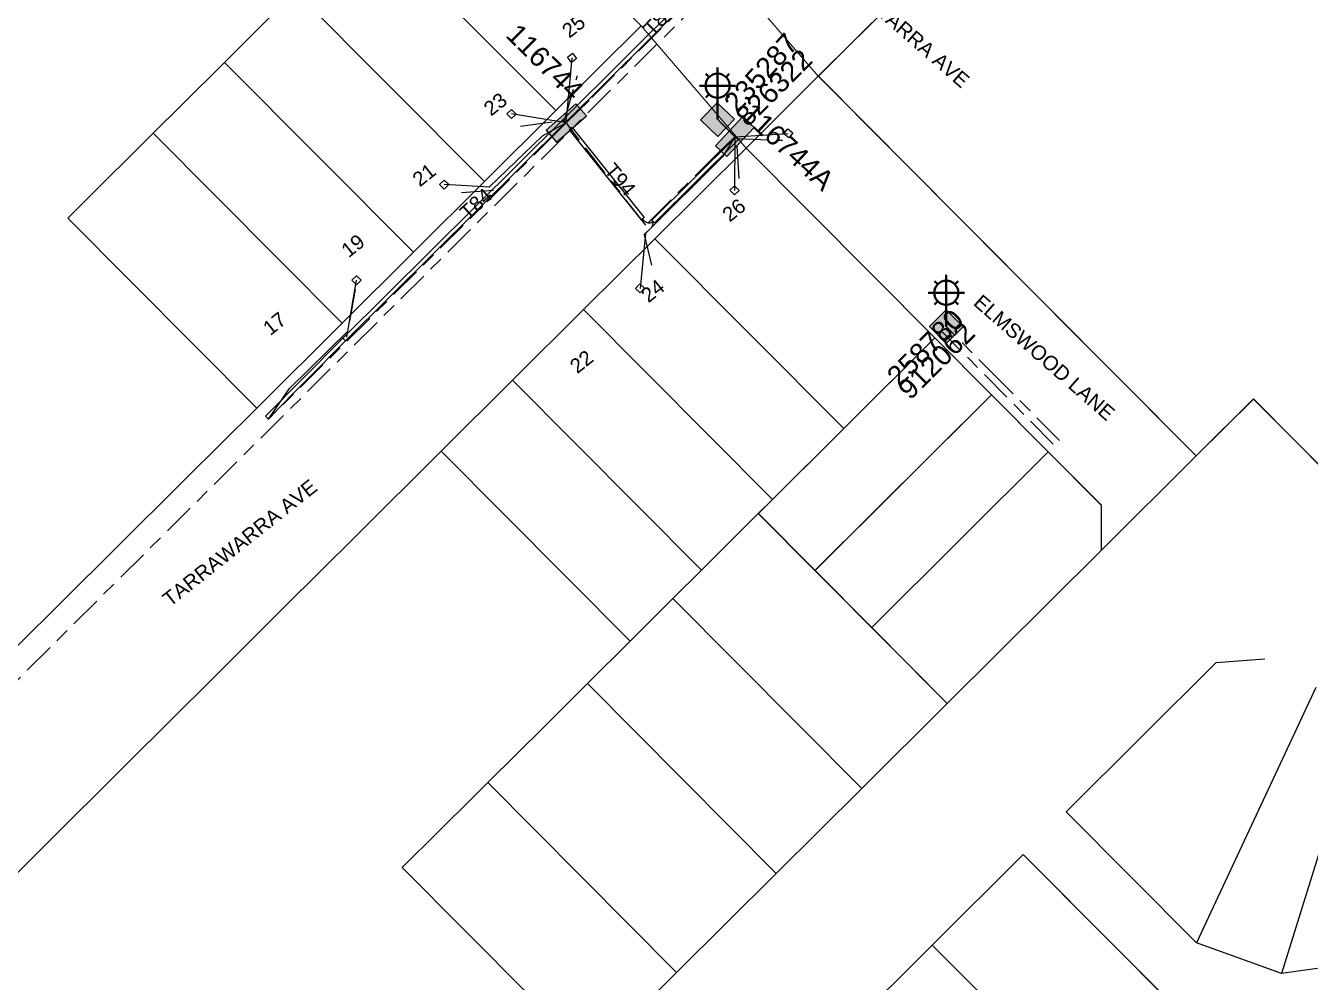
# Model space of a CAD drawing. Header units: metres. Extents: x 293673 to 295365, y 6233764 to 6235163.
# Drawn here: x 294032.5 to 294192.4, y 6233966.7 to 6234085.8 of the extents above; entities that cross this region are included whole.
import ezdxf
from ezdxf.enums import TextEntityAlignment as Align

# ---------------------------------------------------------------- set-up
doc = ezdxf.new("R2010")
doc.units = ezdxf.units.M
doc.linetypes.add('Cable Exist UG', pattern=[8.2, 4, -1.2, 1.8, -1.2])
doc.layers.get('0').update_dxf_attribs({"color": 6})
for name, color, linetype in [('_USER new lots', 250, 'Continuous'), ('Duct_SP_EXT', 7, 'Continuous'), ('Equip_SP_SL_EXT', 7, 'Continuous'), ('Mains_HV_EXT', 7, 'Continuous'), ('Mains_LV_EXT', 7, 'Continuous'), ('Mains_LV_SL_EXT', 7, 'Continuous'), ('Notes', 7, 'Continuous'), ('Services_SP_EXT', 7, 'Continuous'), ('SupportsUG_SP_LV_EXT', 7, 'Continuous'), ('SupportsUG_SP_LV_SL_EXT', 7, 'Continuous'), ('Trench_SP_EXT', 7, 'Continuous')]:
    doc.layers.add(name, color=color, linetype=linetype)
doc.layers.add('Cadastre Land Parcels_SP_EXT', color=9, linetype='Continuous', lineweight=5)
doc.layers.add('Cadastre Roads_SP_EXT', color=9, linetype='Continuous', lineweight=5)
doc.styles.add('COLUMN_LABEL', font='arial.ttf')
doc.styles.add('iecARIAL', font='arial.ttf', dxfattribs={"height": 2})
doc.styles.add('POLE_LABEL', font='arial.ttf')
doc.styles.get("Standard").update_dxf_attribs({"font": 'arial.ttf'})

# ---------------------------------------------------------------- blocks, each defined once
blk = doc.blocks.new('COLUMN_EXT')
blk.add_hatch(color=256).paths.add_polyline_path([(-1.49, 1.48), (-1.49, -1.49), (1.48, -1.49), (1.48, 1.48)])
blk.add_lwpolyline([(-1.49, -1.49), (1.48, -1.49), (1.48, 1.48), (-1.49, 1.48)], close=True)
for tag, height, style, flags, p in [('ASSET_NUM', 2.5, 'COLUMN_LABEL', 8, (2, 2)), ('STRUCTURE_PLANT_NUMBER', 0.2, 'POLE_LABEL', 9, (1.81, 0.03)), ('STREET_CODE', 0.2, 'COLUMN_LABEL', 9, (1.81, -0.2))]:
    blk.add_attdef(tag, text='', height=height, dxfattribs=dict(style=style, flags=flags)).set_placement(p, align=Align.MIDDLE_LEFT)
at = {"flags": 9}
for tag, p in [('COLUMN_TYPE', (1.81, -0.4)), ('OWNED_BY', (1.81, -0.6)), ('STATE', (1.81, -0.8)), ('USAGE', (1.81, -1)), ('STREETNAME', (1.81, -1.6)), ('LEGEND', (1.81, -1.2)), ('LOCATION', (1.81, -1.4)), ('SUBURB', (1.81, -1.8)), ('NOTES', (1.81, -2))]:
    blk.add_attdef(tag, text='', height=0.2, dxfattribs=at).set_placement(p, align=Align.MIDDLE_LEFT)
at = {"flags": 1}
blk.add_attdef('Z', (1.81, -2.35), '', height=0.2, dxfattribs=at)
blk = doc.blocks.new('PILLAR_EXT')
blk.add_hatch(color=256).paths.add_polyline_path([(-2.475, 0.99), (-2.475, -0.99), (2.475, -0.99), (2.475, 0.99)])
blk.add_lwpolyline([(-2.475, -0.99), (2.475, -0.99), (2.475, 0.99), (-2.475, 0.99)], close=True)
at = {"style": 'iecARIAL', "flags": 8}
blk.add_attdef('ASSET_NUM', (1.5, 3.5), '', height=2.5, dxfattribs=at)
for tag, p, flags in [('OWNED_BY', (0, -0.2), 9), ('STATE', (0, -0.4), 9), ('SUPPORT_TYPE', (0, -0.6), 9), ('STREETNAME', (0, -1.8), 9), ('USAGE', (0, -0.8), 9), ('LEGEND', (0, -1), 9), ('LOCATION', (0, -1.2), 9), ('NOTES', (0, -1.4), 9), ('PARENT', (0, -1.6), 9), ('SUBURB', (0, -2), 1)]:
    blk.add_attdef(tag, p, '', height=0.2, dxfattribs=dict(flags=flags))
blk = doc.blocks.new('SL_LANTERN_EXT')
at = {"lineweight": 40}
for p, q in [((0, 1.97), (0, 6.47)), ((-1.46, 5.68), (-1.06, 5.28)), ((1.46, 5.68), (1.06, 5.28)), ((-2.25, 4.22), (2.25, 4.22)), ((-1.46, 2.76), (-1.06, 3.16)), ((0, 0), (0, 2.72)), ((1.46, 2.76), (1.06, 3.16))]:
    blk.add_line(p, q, dxfattribs=at)
blk.add_circle((0, 4.22), 1.5, dxfattribs=at)
at = {"style": 'iecARIAL', "flags": 8}
blk.add_attdef('ASSET_NUM', (1.5, 1.5), '', height=2.5, dxfattribs=at)
for tag, p, height, flags in [('OPERATING_VOLTAGE', (0.98, -1.65), 0.2, 9), ('CONSTRUCTED_VOLTAGE', (0.98, -0.65), 0.2, 9), ('CONTROL_TYPE', (0.98, -0.85), 0.2, 9), ('LANTERN_PURPOSE', (0.98, -1.05), 0.2, 9), ('LANTERN_TYPE', (0.98, -1.25), 0.2, 9), ('NO_PHASES', (0.98, -1.45), 0.2, 9), ('LNUMBER', (2.18, -3.25), 2.5, 8), ('ORIENTATION', (0.98, -1.85), 0.2, 9), ('OWNED_BY', (0.98, -2.05), 0.2, 9), ('STATE', (0.98, -2.25), 0.2, 9), ('USAGE', (0.98, -2.45), 0.2, 9), ('CEXIST', (0.98, -2.65), 0.2, 9), ('CNEW', (0.98, -2.85), 0.2, 9), ('CNUMBER', (0.98, -3.05), 0.2, 9), ('CREMOVE', (0.98, -3.25), 0.2, 9), ('CREPLACE', (0.98, -3.45), 0.2, 9), ('LKINGHEIGHT', (0.98, -3.65), 0.2, 9), ('LBRACKET', (0.98, -3.85), 0.2, 9), ('LBRACKETVOCAB', (0.98, -4.05), 0.2, 9), ('LCATEGORY', (0.98, -4.25), 0.2, 9), ('LCHARGE1', (0.98, -4.45), 0.2, 9), ('LCHARGE1PERCENT', (0.98, -4.65), 0.2, 9), ('LCHARGE2', (0.98, -4.85), 0.2, 9), ('LCHARGE2PERCENT', (0.98, -5.05), 0.2, 9), ('LCHARGE3', (0.98, -5.25), 0.2, 9), ('LCHARGE3PERCENT', (0.98, -5.45), 0.2, 9), ('LEXIST', (0.98, -5.65), 0.2, 9), ('LLAMP', (0.98, -5.85), 0.2, 9), ('LLAMPVOCAB', (0.98, -6.05), 0.2, 9), ('LMAST', (0.98, -6.25), 0.2, 9), ('LMASTVOCAB', (0.98, -6.45), 0.2, 9), ('LNEW', (0.98, -6.65), 0.2, 9), ('LANTNUMBER', (0.98, -6.85), 0.2, 9), ('LOUTREACH', (0.98, -7.25), 0.2, 9), ('LOUTREACHVOCAB', (0.98, -7.45), 0.2, 9), ('LRATECODE', (0.98, -7.65), 0.2, 9), ('LREMOVE', (0.98, -7.85), 0.2, 9), ('LREPLACE', (0.98, -8.05), 0.2, 9), ('STREETNAME', (0.98, -9.25), 0.2, 9), ('SUBURB', (0.98, -9.45), 0.2, 1), ('LTYPE', (0.98, -8.25), 0.2, 9), ('LTYPEVOCAB', (0.98, -8.45), 0.2, 9), ('LEGEND', (0.98, -8.65), 0.2, 9), ('LOCATION', (0.98, -8.85), 0.2, 9), ('NOTES', (0.98, -9.05), 0.2, 9)]:
    blk.add_attdef(tag, p, '', height=height, dxfattribs=dict(flags=flags))
blk = doc.blocks.new('CCP_EXT')
at = {"flags": 9}
for tag, p in [('LIFE_SUPPORT', (0, -1.6)), ('STATE', (0, -1.8)), ('NOTES', (0, -2))]:
    blk.add_attdef(tag, text='', height=0.2, dxfattribs=at).set_placement(p, align=Align.MIDDLE_LEFT)
blk.add_wipeout([(0, 0.57), (0.57, 0), (0, -0.57), (-0.57, 0)])
blk.add_lwpolyline([(-0.57, 0), (0, 0.57), (0.57, 0), (0, -0.57), (-0.57, 0)])
at = {"flags": 1}
blk.add_attdef('Z', (0, 0), '', height=0.2, dxfattribs=at)
at = {"flags": 9}
for tag, p in [('CCP_TYPE', (0, 0)), ('CONSTRUCTED_VOLTAGE', (0, -0.2)), ('OPERATING_VOLTAGE', (0, -0.6)), ('ORIENTATION', (0, -0.8)), ('OWNED_BY', (0, -1)), ('NO_PHASES', (0, -0.4)), ('USAGE', (0, -1.2)), ('LEGEND', (0, -1.4))]:
    blk.add_attdef(tag, text='', height=0.2, dxfattribs=at).set_placement(p, align=Align.MIDDLE_LEFT)
blk = doc.blocks.new('A$C12BB781C')
at = {"layer": '_USER new lots'}
for p, q in [((294131.14, 6234079.55), (294144.64, 6234092.98)), ((294154.65, 6234055.91), (294131.14, 6234079.55)), ((294122.13, 6234070.59), (294145.64, 6234046.96)), ((294178.16, 6234032.27), (294154.65, 6234055.91)), ((294154.65, 6234055.91), (294154.65, 6234055.91)), ((294123.67, 6234025.1), (294145.65, 6234046.96)), ((294145.65, 6234046.96), (294152.7, 6234039.87)), ((294130.72, 6234018.01), (294152.7, 6234039.87)), ((294152.7, 6234039.87), (294159.75, 6234032.78)), ((294185.28, 6234039.36), (294178.16, 6234032.27)), ((294199.39, 6234025.18), (294185.28, 6234039.36)), ((294137.77, 6234010.92), (294159.75, 6234032.78)), ((294159.75, 6234032.78), (294166.34, 6234026.16)), ((294166.34, 6234026.16), (294166.32, 6234020.5)), ((294130.72, 6234018.01), (294123.67, 6234025.1)), ((294166.32, 6234020.5), (294147.18, 6234001.46)), ((294137.77, 6234010.92), (294130.72, 6234018.01)), ((294147.18, 6234001.46), (294137.77, 6234010.92)), ((294180.65, 6234006.54), (294186.71, 6234007)), ((294161.96, 6233987.96), (294180.65, 6234006.54)), ((294193.05, 6234003.43), (294178.2, 6233971.63)), ((294199.11, 6234001.09), (294188.78, 6233967.81)), ((294178.2, 6233971.63), (294161.96, 6233987.96)), ((294180.15, 6233959.02), (294156.64, 6233982.66)), ((294188.78, 6233967.81), (294178.2, 6233971.63)), ((294200.42, 6233969.45), (294188.78, 6233967.81))]:
    blk.add_line(p, q, dxfattribs=at)
at = {"layer": '_USER new lots', "linetype": 'Continuous'}
for points in [[(294109.09, 6234085.83), (294085.57, 6234109.47), (294074.94, 6234098.89), (294098.45, 6234075.25), (294109.09, 6234085.83)], [(294145.64, 6234046.95), (294122.13, 6234070.59), (294110.78, 6234059.31), (294134.29, 6234035.67), (294145.64, 6234046.95)], [(294134.29, 6234035.67), (294110.78, 6234059.31), (294101.92, 6234050.49), (294125.43, 6234026.85), (294134.29, 6234035.67)], [(294123.66, 6234025.09), (294125.43, 6234026.85), (294101.92, 6234050.49), (294093.05, 6234041.68), (294116.57, 6234018.03), (294123.66, 6234025.09)], [(294113.02, 6234014.51), (294116.57, 6234018.03), (294093.05, 6234041.68), (294084.19, 6234032.86), (294107.7, 6234009.22), (294113.02, 6234014.51)], [(294147.17, 6234001.44), (294123.66, 6234025.09), (294116.57, 6234018.03), (294113.02, 6234014.51), (294136.54, 6233990.87), (294147.17, 6234001.44)], [(294136.54, 6233990.87), (294113.02, 6234014.51), (294107.7, 6234009.22), (294102.38, 6234003.93), (294125.9, 6233980.29), (294136.54, 6233990.87)], [(294125.9, 6233980.29), (294102.38, 6234003.93), (294097.07, 6233998.64), (294089.98, 6233991.59), (294113.49, 6233967.94), (294125.9, 6233980.29)], [(294113.49, 6233967.94), (294089.98, 6233991.59), (294088.2, 6233989.82), (294079.34, 6233981.01), (294102.85, 6233957.37), (294113.49, 6233967.94)], [(294180.15, 6233959.01), (294156.64, 6233982.65), (294145.3, 6233971.37), (294168.81, 6233947.73), (294180.15, 6233959.01)], [(294168.81, 6233947.73), (294145.3, 6233971.37), (294134.66, 6233960.79), (294158.17, 6233937.15), (294168.81, 6233947.73)]]:
    blk.add_lwpolyline(points, close=True, dxfattribs=at)

msp = doc.modelspace()

# ---------------------------------------------------------------- linework, layer by layer
at = {"layer": 'Cadastre Land Parcels_SP_EXT', "linetype": 'Continuous'}
msp.add_lwpolyline([(294227.08, 6234082.5), (294180.75, 6234128.97), (294180.75, 6234128.97), (294167.33, 6234115.55), (294167.31, 6234107.07), (294153.13, 6234092.96), (294144.64, 6234092.98), (294131.11, 6234079.53), (294178.16, 6234032.27), (294185.29, 6234039.35), (294199.39, 6234025.17)], dxfattribs=at)
for points in [[(294109.09, 6234085.83), (294085.57, 6234109.47), (294074.94, 6234098.89), (294098.45, 6234075.25), (294109.09, 6234085.83)], [(294098.45, 6234075.25), (294074.94, 6234098.89), (294073.87, 6234097.83), (294066.07, 6234090.08), (294089.59, 6234066.44), (294098.45, 6234075.25)], [(294089.59, 6234066.44), (294066.07, 6234090.08), (294063.24, 6234087.26), (294057.21, 6234081.26), (294080.72, 6234057.62), (294089.59, 6234066.44)], [(294080.72, 6234057.62), (294057.21, 6234081.26), (294051.89, 6234075.97), (294048.34, 6234072.44), (294071.86, 6234048.8), (294080.72, 6234057.62)], [(294071.86, 6234048.8), (294048.34, 6234072.44), (294039.48, 6234063.63), (294037.71, 6234061.87), (294061.22, 6234038.22), (294071.86, 6234048.8)], [(294145.64, 6234046.95), (294122.13, 6234070.59), (294110.78, 6234059.31), (294134.29, 6234035.67), (294145.64, 6234046.95)], [(294134.29, 6234035.67), (294110.78, 6234059.31), (294101.92, 6234050.49), (294125.43, 6234026.85), (294134.29, 6234035.67)], [(294123.66, 6234025.09), (294125.43, 6234026.85), (294101.92, 6234050.49), (294093.05, 6234041.68), (294116.57, 6234018.03), (294123.66, 6234025.09)], [(294152.69, 6234039.86), (294145.64, 6234046.95), (294134.29, 6234035.67), (294125.43, 6234026.85), (294123.66, 6234025.09), (294130.71, 6234018), (294152.69, 6234039.86)]]:
    msp.add_lwpolyline(points, close=True, dxfattribs=at)
at = {"layer": 'Cadastre Roads_SP_EXT', "linetype": 'Continuous'}
msp.add_lwpolyline([(294144.64, 6234092.98), (294130.54, 6234107.16), (294121.5, 6234098.17), (294118.04, 6234094.73), (294131.11, 6234079.53), (294144.64, 6234092.98)], close=True, dxfattribs=at)
at = {"layer": 'Duct_SP_EXT'}
for p, q in [((294099.27, 6234074.06), (294099.44, 6234073.89)), ((294099.27, 6234074.06), (294099.44, 6234073.89)), ((294099.61, 6234073.72), (294099.44, 6234073.89)), ((294099.61, 6234073.72), (294099.44, 6234073.89)), ((294100.11, 6234072.86), (294100.3, 6234073.01)), ((294100.11, 6234072.86), (294109.08, 6234061.64)), ((294100.48, 6234073.16), (294100.3, 6234073.01)), ((294100.48, 6234073.16), (294109.45, 6234061.94)), ((294120.82, 6234071.96), (294120.99, 6234071.79)), ((294121.16, 6234071.62), (294120.99, 6234071.79)), ((294109.08, 6234061.64), (294109.26, 6234061.79)), ((294109.45, 6234061.94), (294109.26, 6234061.79)), ((294110.4, 6234061.61), (294110.57, 6234061.44)), ((294110.74, 6234061.27), (294110.57, 6234061.44)), ((294071.93, 6234046.94), (294062.32, 6234037.23)), ((294071.93, 6234046.94), (294071.93, 6234046.94)), ((294071.93, 6234046.94), (294072.1, 6234046.77)), ((294071.93, 6234046.94), (294072.1, 6234046.77)), ((294072.27, 6234046.6), (294062.66, 6234036.9)), ((294072.27, 6234046.6), (294072.1, 6234046.77)), ((294072.27, 6234046.6), (294072.1, 6234046.77)), ((294072.27, 6234046.6), (294072.27, 6234046.6)), ((294062.32, 6234037.23), (294062.49, 6234037.07)), ((294062.66, 6234036.9), (294062.49, 6234037.07))]:
    msp.add_line(p, q, dxfattribs=at)
at = {"layer": 'Mains_LV_SL_EXT', "linetype": 'Cable Exist UG'}
for points in [[(294120.72, 6234072.01), (294118.99, 6234073.75), (294118.66, 6234074.09)], [(294161.17, 6234034.19), (294153.95, 6234041.43), (294153.95, 6234041.43), (294147.06, 6234048.36)]]:
    msp.add_lwpolyline(points, dxfattribs=at)
at = {"layer": 'Trench_SP_EXT', "linetype": 'Cable Exist UG'}
for points in [[(294100.3, 6234073.01), (294099.52, 6234074.08)], [(294120.99, 6234071.79), (294118.93, 6234073.87)], [(294110.57, 6234061.44), (294110.41, 6234060.74), (294109.47, 6234059.83), (294110.35, 6234056)], [(294160.37, 6234033.73), (294146.55, 6234047.72), (294145.97, 6234047.46)]]:
    msp.add_lwpolyline(points, dxfattribs=at)
msp.add_lwpolyline([(294110.57, 6234061.44, -0.44439), (294109.26, 6234061.79)], format="xyb", dxfattribs=at)

# ---------------------------------------------------------------- block references
at = {"layer": 'Equip_SP_SL_EXT'}
ref = msp.add_blockref('SL_LANTERN_EXT', (294118.59, 6234074.14), dxfattribs=at)
ref.add_attrib('ASSET_NUM', '235287', dxfattribs={"layer": '0', "height": 2.5, "rotation": 47.9508, "style": 'iecARIAL'}).set_placement((294120.09, 6234075.64), align=Align.MIDDLE_LEFT)
ref = msp.add_blockref('SL_LANTERN_EXT', (294147.06, 6234048.36), dxfattribs=at)
ref.add_attrib('ASSET_NUM', '258780', dxfattribs={"layer": '0', "height": 2.5, "rotation": 44.8561, "style": 'iecARIAL'}).set_placement((294148.56, 6234049.86), align=Align.MIDDLE_RIGHT)
at = {"layer": 'SupportsUG_SP_LV_EXT'}
ref = msp.add_blockref('PILLAR_EXT', (294099.75, 6234073.72), dxfattribs=dict(at, rotation=41.29251728936143))
ref.add_attrib('ASSET_NUM', '116744', dxfattribs={"layer": '0', "height": 2.5, "rotation": 315.2942, "style": 'iecARIAL'}).set_placement((294101.25, 6234077.22), align=Align.MIDDLE_RIGHT)
ref = msp.add_blockref('PILLAR_EXT', (294120.72, 6234072.01), dxfattribs=dict(at, rotation=227.118411326724))
ref.add_attrib('ASSET_NUM', '116744A', dxfattribs={"layer": '0', "height": 2.5, "rotation": 317.2767, "style": 'iecARIAL'}).set_placement((294122.22, 6234075.51), align=Align.MIDDLE_LEFT)
at = {"layer": 'SupportsUG_SP_LV_SL_EXT'}
ref = msp.add_blockref('COLUMN_EXT', (294118.59, 6234074.14), dxfattribs=dict(at, rotation=316.0416269366594))
ref.add_attrib('ASSET_NUM', '826322', dxfattribs={"layer": '0', "height": 2.5, "rotation": 45, "style": 'COLUMN_LABEL'}).set_placement((294120.59, 6234074.89), align=Align.TOP_LEFT)
ref = msp.add_blockref('COLUMN_EXT', (294147.06, 6234048.36), dxfattribs=dict(at, rotation=314.8560558049916))
ref.add_attrib('ASSET_NUM', '912062', dxfattribs={"layer": '0', "height": 2.5, "rotation": 44.8561, "style": 'COLUMN_LABEL'}).set_placement((294149.06, 6234049.11), align=Align.TOP_RIGHT)

# ---------------------------------------------------------------- texts
at = {"layer": 'Cadastre Land Parcels_SP_EXT'}
for s, rotation, p in [('25', 38.4596, (294100.13, 6234084.19)), ('23', 38.2583, (294090.38, 6234074.49)), ('21', 38.2583, (294081.52, 6234065.68)), ('26', 38.6196, (294120.09, 6234061.3)), ('19', 38.4596, (294072.66, 6234056.86)), ('24', 38.2583, (294109.98, 6234051.25)), ('17', 38.4596, (294062.91, 6234047.17)), ('22', 38.4596, (294101.12, 6234042.43))]:
    msp.add_text(s, height=1.8, rotation=rotation, dxfattribs=at).set_placement(p)
at = {"layer": 'Cadastre Roads_SP_EXT'}
for s, rotation, p in [('TARRAWARRA AVE', 318.8297, (294131.17, 6234093.5)), ('ELMSWOOD LANE', 318.8401, (294150.31, 6234051.15)), ('TARRAWARRA AVE', 38.4116, (294050.43, 6234013.41))]:
    msp.add_text(s, height=1.8, rotation=rotation, dxfattribs=at).set_placement(p)
at = {"layer": 'Mains_LV_EXT'}
for s, rotation, p in [('T84', 46.6694, (294110.5, 6234084.41)), ('T94', 310.2078, (294104.38, 6234067.75)), ('T84', 42.2341, (294087.51, 6234061.54))]:
    msp.add_text(s, height=1.8, rotation=rotation, dxfattribs=at).set_placement(p)

# ---------------------------------------------------------------- next in the draw order: block references
at = {"layer": 'Services_SP_EXT'}
for p, rotation in [((294100.47, 6234081.83), 263.2925176398405), ((294092.93, 6234074.84), 359.2925174309128), ((294127.39, 6234072.42), 185.1184109029603), ((294120.7, 6234065.33), 89.11841103862066), ((294108.94, 6234053.13), 1.909152615211411)]:
    msp.add_blockref('CCP_EXT', p, dxfattribs=dict(at, rotation=rotation))
for p in [(294084.55, 6234066.04), (294073.64, 6234054.13)]:
    msp.add_blockref('CCP_EXT', p, dxfattribs=at)

# ---------------------------------------------------------------- next in the draw order: linework, layer by layer
at = {"layer": 'Cadastre Roads_SP_EXT', "linetype": 'Continuous'}
msp.add_lwpolyline([(294022.14, 6233971.15), (294034.55, 6233983.49), (294045.19, 6233994.07), (294055.83, 6234004.65), (294064.69, 6234013.46), (294073.55, 6234022.28), (294084.19, 6234032.86), (294093.05, 6234041.68), (294101.92, 6234050.49), (294110.78, 6234059.31), (294122.13, 6234070.59), (294109.09, 6234085.83), (294098.45, 6234075.25), (294089.59, 6234066.44), (294080.72, 6234057.62), (294071.86, 6234048.8), (294061.22, 6234038.22), (294052.36, 6234029.41), (294043.49, 6234020.59), (294031.08, 6234008.25)], dxfattribs=at)
msp.add_lwpolyline([(294178.16, 6234032.27), (294131.11, 6234079.53), (294122.13, 6234070.59), (294145.64, 6234046.95), (294166.33, 6234026.15), (294166.32, 6234020.49), (294178.16, 6234032.27)], close=True, dxfattribs=at)
at = {"layer": 'Duct_SP_EXT'}
for p, q in [((294122.48, 6234097.14), (294099.27, 6234074.06)), ((294122.82, 6234096.8), (294099.61, 6234073.72)), ((294099.27, 6234074.06), (294071.93, 6234046.94)), ((294099.61, 6234073.72), (294072.27, 6234046.6)), ((294120.82, 6234071.96), (294110.4, 6234061.61)), ((294121.16, 6234071.62), (294110.74, 6234061.27))]:
    msp.add_line(p, q, dxfattribs=at)
at = {"layer": 'Mains_HV_EXT', "linetype": 'Cable Exist UG'}
msp.add_lwpolyline([(293980.33, 6233953.55), (294133.54, 6234105.9), (294133.57, 6234111.53), (294133.57, 6234111.53), (294133.56, 6234116.87), (294115.75, 6234134.75), (294109.58, 6234128.49), (294108.13, 6234130.1)], dxfattribs=at)
at = {"layer": 'Mains_LV_EXT', "linetype": 'Cable Exist UG'}
for points in [[(294099.75, 6234073.72), (294102.93, 6234076.87), (294102.93, 6234076.87), (294122.89, 6234096.76)], [(294099.75, 6234073.72), (294098.54, 6234072.52), (294098.54, 6234072.52), (294062.73, 6234036.9)], [(294120.72, 6234072.01), (294118.61, 6234069.96), (294118.61, 6234069.96), (294109.64, 6234060.99), (294099.75, 6234073.72)]]:
    msp.add_lwpolyline(points, dxfattribs=at)
at = {"layer": 'Services_SP_EXT'}
for points in [[(294099.75, 6234073.72), (294100.47, 6234081.83)], [(294099.75, 6234073.72), (294092.93, 6234074.84)], [(294099.75, 6234073.72), (294096.76, 6234072.06), (294096.76, 6234072.06), (294090.14, 6234065.74), (294084.55, 6234066.04)], [(294120.72, 6234072.01), (294119.26, 6234069.53), (294109.63, 6234059.95), (294108.94, 6234053.13)], [(294120.72, 6234072.01), (294120.7, 6234065.33)], [(294120.72, 6234072.01), (294127.39, 6234072.42)], [(294062.63, 6234036.81), (294065.3, 6234040.68), (294065.3, 6234040.68), (294072.58, 6234047.8), (294073.64, 6234054.13)]]:
    msp.add_lwpolyline(points, dxfattribs=at)
at = {"layer": 'Trench_SP_EXT', "linetype": 'Cable Exist UG'}
for points in [[(294094.05, 6234073.34), (294099.52, 6234074.08), (294101.16, 6234079.64)], [(294121.26, 6234066.82), (294120.99, 6234071.79), (294126.68, 6234071.56)], [(294090.71, 6234065.3), (294085.71, 6234064.95)], [(294073.46, 6234052.99), (294072.4, 6234047.07)]]:
    msp.add_lwpolyline(points, dxfattribs=at)

# ---------------------------------------------------------------- next in the draw order: block references
at = {"layer": 'Notes'}
msp.add_blockref('A$C12BB781C', (0, 0), dxfattribs=at)

doc.saveas('drawing.dxf')
